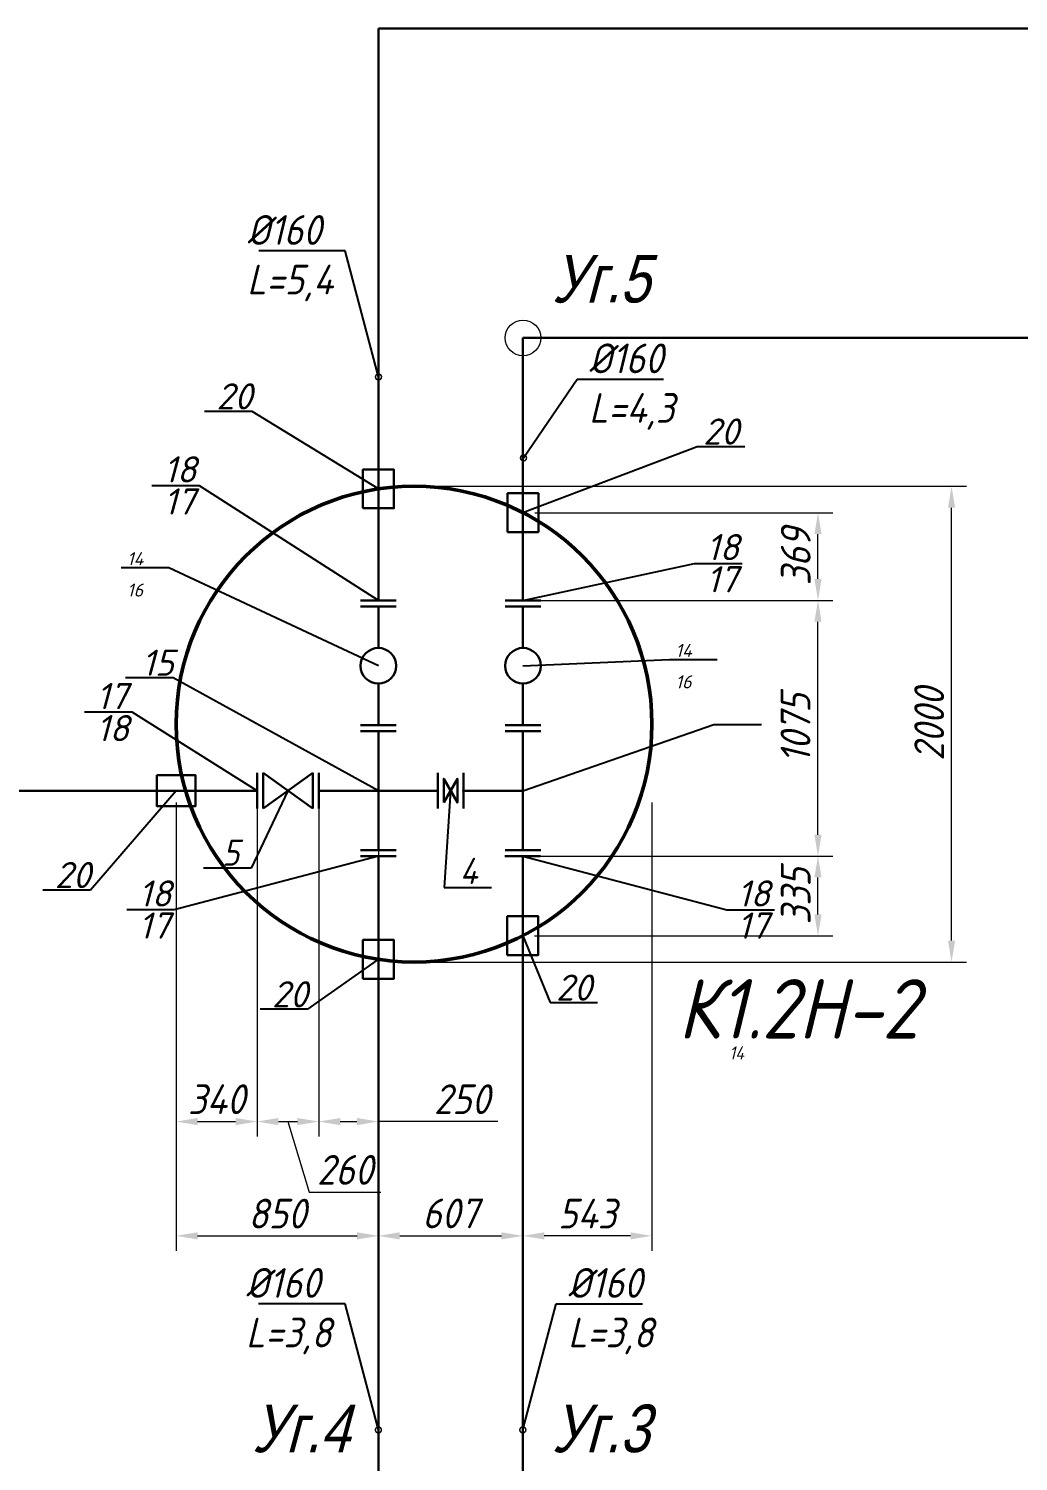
# Model space of a CAD drawing. Header units: metres. Extents: x 595374 to 595655, y 559668 to 560182.
# Drawn here: x 595423.7 to 595506.9, y 559798.3 to 559918.7 of the extents above; entities that cross this region are included whole.
import ezdxf
from ezdxf import colors
from ezdxf.entities.mleader import LeaderData, LeaderLine
from ezdxf.math import Vec2, Vec3

# ---------------------------------------------------------------- set-up
doc = ezdxf.new("R2010")
doc.units = ezdxf.units.M
doc.linetypes.add('HIDDEN', pattern=[0.375, 0.25, -0.125])
doc.layers.get('Defpoints').update_dxf_attribs({"color": 110, "lineweight": 30})
doc.layers.add('.Размер', color=7, linetype='Continuous')
doc.layers.add('Пересечения трубопроводы', color=7, linetype='Continuous')
doc.layers.add('_dy150', color=7, linetype='Continuous', lineweight=30, true_color=0xc097c6)
doc.layers.add('_Деталировка_Марка', color=7, linetype='Continuous', true_color=0x0090ba)
doc.styles.add('ISO Italic', font='isocpeui.ttf', dxfattribs={"width": 0.9})
doc.styles.add('вк', font='ARIALUNI.ttf', dxfattribs={"width": 0.8, "oblique": 15, "height": 3})
doc.dimstyles.new('ISO Italic 2.5 50', dxfattribs={"dimscale": 0, "dimtxt": 2.5, "dimasz": 1.8, "dimexe": 1.25, "dimexo": 1, "dimtad": 1, "dimdec": 0, "dimlfac": 50, "dimdsep": 46, "dimtxsty": 'ISO Italic', "dimcen": 2.2, "dimadec": 0, "dimazin": 3, "dimtfac": 1, "dimtdec": 0, "dimtmove": 0, "dimatfit": 3, "dimfxl": 1, "dimtfill": 1, "dimlwd": 9, "dimlwe": 9, "dimarcsym": 0})

# ---------------------------------------------------------------- blocks, each defined once
blk = doc.blocks.new('*D87')
at = {"layer": '.Размер', "color": 0, "lineweight": 9, "transparency": 16777216}
for p, q in [((595457.07, 559880.25), (595502.51, 559880.25)), ((595501.26, 559842.05), (595501.26, 559878.45)), ((595457.07, 559840.25), (595502.51, 559840.25))]:
    blk.add_line(p, q, dxfattribs=at)
at = {"layer": '.Размер', "color": 0, "transparency": 16777216}
for points in [[(595500.96, 559878.45), (595501.56, 559878.45), (595501.26, 559880.25)], [(595500.96, 559842.05), (595501.56, 559842.05), (595501.26, 559840.25)]]:
    blk.add_solid(points, dxfattribs=at)
at = {"layer": 'Defpoints', "color": 0, "transparency": 16777216}
for p in [(595456.07, 559880.25), (595501.26, 559880.25), (595456.07, 559840.25)]:
    blk.add_point(p, dxfattribs=at)
at = {"layer": '.Размер', "color": 0, "transparency": 16777216, "insert": (595499.38, 559860.25), "char_height": 2.5, "attachment_point": 5, "rotation": 90, "style": 'ISO Italic', "bg_fill": 3, "box_fill_scale": 1.1, "bg_fill_color": 256, "bg_fill_true_color": 13158600, "bg_fill_transparency": 0}
blk.add_mtext('2000', dxfattribs=at)
blk = doc.blocks.new('*U62')
at = {"layer": '_dy150', "flags": 128}
blk.add_lwpolyline([(-1.3, -1.63), (-1.3, 1.63), (1.3, 1.63), (1.3, -1.63)], close=True, dxfattribs=at)
at = {"layer": '_Деталировка_Марка', "linetype": 'ByBlock'}
for p, q in [((0, 0), (2.29, -5.61)), ((2.29, -5.61), (6.29, -5.61))]:
    blk.add_line(p, q, dxfattribs=at)
at = {"flags": 1}
for tag, p in [('НАИМЕНОВАНИЕ_1', (-6.97, -12.01)), ('МАРКА_1', (-6.97, -15.78))]:
    blk.add_attdef(tag, p, '', height=2.2, dxfattribs=at)
at = {"layer": '_Деталировка_Марка', "linetype": 'ByBlock', "style": 'ISO Italic'}
blk.add_attdef('ПОЗИЦИЯ_1', (2.79, -5.46), '', height=2.2, dxfattribs=at)
blk = doc.blocks.new('*U63')
at = {"layer": '_dy150', "flags": 128}
blk.add_lwpolyline([(-1.3, -1.63), (-1.3, 1.63), (1.3, 1.63), (1.3, -1.63)], close=True, dxfattribs=at)
at = {"layer": '_Деталировка_Марка', "linetype": 'ByBlock'}
for p, q in [((0, 0), (-5.95, -4.19)), ((-5.95, -4.19), (-9.95, -4.19))]:
    blk.add_line(p, q, dxfattribs=at)
at = {"flags": 1}
for tag, p in [('НАИМЕНОВАНИЕ_1', (-6.97, -12.01)), ('МАРКА_1', (-6.97, -15.78))]:
    blk.add_attdef(tag, p, '', height=2.2, dxfattribs=at)
at = {"layer": '_Деталировка_Марка', "linetype": 'ByBlock', "style": 'ISO Italic'}
blk.add_attdef('ПОЗИЦИЯ_1', (-8.95, -4.04), '', height=2.2, dxfattribs=at)
blk = doc.blocks.new('*U64')
at = {"layer": '_dy150', "flags": 128}
blk.add_lwpolyline([(-1.3, -1.63), (-1.3, 1.63), (1.3, 1.63), (1.3, -1.63)], close=True, dxfattribs=at)
at = {"layer": '_Деталировка_Марка', "linetype": 'ByBlock'}
for p, q in [((-10.62, 6.52), (-14.62, 6.52)), ((0, 0), (-10.62, 6.52))]:
    blk.add_line(p, q, dxfattribs=at)
at = {"flags": 1}
for tag, p in [('НАИМЕНОВАНИЕ_1', (-6.97, -12.01)), ('МАРКА_1', (-6.97, -15.78))]:
    blk.add_attdef(tag, p, '', height=2.2, dxfattribs=at)
at = {"layer": '_Деталировка_Марка', "linetype": 'ByBlock', "style": 'ISO Italic'}
blk.add_attdef('ПОЗИЦИЯ_1', (-13.62, 6.68), '', height=2.2, dxfattribs=at)
blk = doc.blocks.new('*U65')
at = {"layer": '_dy150', "flags": 128}
blk.add_lwpolyline([(-1.3, -1.63), (-1.3, 1.63), (1.3, 1.63), (1.3, -1.63)], close=True, dxfattribs=at)
at = {"layer": '_Деталировка_Марка', "linetype": 'ByBlock'}
for p, q in [((0, 0), (14.64, 5.56)), ((14.64, 5.56), (18.64, 5.56))]:
    blk.add_line(p, q, dxfattribs=at)
at = {"flags": 1}
for tag, p in [('НАИМЕНОВАНИЕ_1', (-6.97, -12.01)), ('МАРКА_1', (-6.97, -15.78))]:
    blk.add_attdef(tag, p, '', height=2.2, dxfattribs=at)
at = {"layer": '_Деталировка_Марка', "linetype": 'ByBlock', "style": 'ISO Italic'}
blk.add_attdef('ПОЗИЦИЯ_1', (15.14, 5.72), '', height=2.2, dxfattribs=at)
blk = doc.blocks.new('*U38')
for p in [(1.07, 0), (-1.07, 0)]:
    blk.add_point(p)
at = {"layer": '_dy150', "flags": 128}
blk.add_lwpolyline([(-0.57, 1), (0.57, -1), (0.57, 1), (-0.57, -1)], close=True, dxfattribs=at)
at = {"layer": '_Деталировка_Марка'}
for p, q in [((0, 0), (-0.55, 8.15)), ((-0.55, 8.15), (3.45, 8.15))]:
    blk.add_line(p, q, dxfattribs=at)
at = {"flags": 1}
for tag, p in [('НАИМЕНОВАНИЕ_1', (1.64, 0.67)), ('МАРКА_1', (1.64, -3.1))]:
    blk.add_attdef(tag, p, '', height=2.2, dxfattribs=at)
at = {"layer": '_Деталировка_Марка', "style": 'ISO Italic', "width": 0.9}
blk.add_attdef('ПОЗИЦИЯ_1', (0.78, 5.64), '', height=2.2, dxfattribs=at)
blk = doc.blocks.new('*U36')
for p in [(-5.5, 0), (5.5, 0), (0, -5.5)]:
    blk.add_point(p)
at = {"layer": '_dy150'}
for p, q in [((-5, 1.5), (-5, -1.5)), ((5, 1.5), (5, -1.5)), ((-5, 0), (5, 0)), ((0, 0), (0, -5)), ((1.5, -5), (-1.5, -5))]:
    blk.add_line(p, q, dxfattribs=at)
at = {"layer": '_Деталировка_Марка'}
for p, q in [((-5.56, 16.04), (-5.56, 20.04)), ((0, 0), (-5.56, 16.04))]:
    blk.add_line(p, q, dxfattribs=at)
at = {"flags": 1}
for tag, p in [('НАИМЕНОВАНИЕ_1', (6.54, 0.9)), ('МАРКА_1', (6.55, -2.18))]:
    blk.add_attdef(tag, p, '', height=2.2, dxfattribs=at)
at = {"layer": '_Деталировка_Марка', "style": 'ISO Italic', "width": 0.9}
blk.add_attdef('ПОЗИЦИЯ_1', (-8.38, 19.27), '', height=2.2, rotation=270, dxfattribs=at)
blk = doc.blocks.new('*U50')
blk.add_point((-0.5, 0))
at = {"layer": '_dy150'}
blk.add_line((0, -1.5), (0, 1.5), dxfattribs=at)
at = {"layer": '_Деталировка_Марка', "linetype": 'ByBlock'}
for p, q in [((4.51, 17.16), (4.51, 21.16)), ((0, 0), (4.51, 17.16))]:
    blk.add_line(p, q, dxfattribs=at)
at = {"flags": 1}
for tag, p in [('НАИМЕНОВАНИЕ_1', (-6.01, -7.93)), ('МАРКА_1', (-6, -11.02)), ('НАИМЕНОВАНИЕ_2', (-6.01, -13.78)), ('МАРКА_2', (-6, -16.87))]:
    blk.add_attdef(tag, p, '', height=2.2, dxfattribs=at)
at = {"layer": '_Деталировка_Марка', "linetype": 'ByBlock', "style": 'ISO Italic'}
for tag, p in [('ПОЗИЦИЯ_2', (2.04, 20.16)), ('ПОЗИЦИЯ_1', (4.74, 20.16))]:
    blk.add_attdef(tag, p, '', height=2.2, rotation=270, dxfattribs=at)
blk = doc.blocks.new('*U52')
blk.add_point((-0.5, 0))
at = {"layer": '_dy150'}
blk.add_line((0, -1.5), (0, 1.5), dxfattribs=at)
at = {"layer": '_Деталировка_Марка', "linetype": 'ByBlock'}
for p, q in [((0, 0), (9.64, -15.05)), ((9.64, -15.05), (9.64, -19.05))]:
    blk.add_line(p, q, dxfattribs=at)
at = {"flags": 1}
for tag, p in [('НАИМЕНОВАНИЕ_1', (-6.01, -7.93)), ('МАРКА_1', (-6, -11.02)), ('НАИМЕНОВАНИЕ_2', (-6.01, -13.78)), ('МАРКА_2', (-6, -16.87))]:
    blk.add_attdef(tag, p, '', height=2.2, dxfattribs=at)
at = {"layer": '_Деталировка_Марка', "linetype": 'ByBlock', "style": 'ISO Italic'}
for tag, p in [('ПОЗИЦИЯ_1', (9.42, -18.05)), ('ПОЗИЦИЯ_2', (12.11, -18.05))]:
    blk.add_attdef(tag, p, '', height=2.2, rotation=90, dxfattribs=at)
blk = doc.blocks.new('*U51')
blk.add_point((-0.5, 0))
at = {"layer": '_dy150'}
blk.add_line((0, -1.5), (0, 1.5), dxfattribs=at)
at = {"layer": '_Деталировка_Марка', "linetype": 'ByBlock'}
for p, q in [((3.1, 14.42), (3.1, 18.42)), ((0, 0), (3.1, 14.42))]:
    blk.add_line(p, q, dxfattribs=at)
at = {"flags": 1}
for tag, p in [('НАИМЕНОВАНИЕ_1', (-6.01, -7.93)), ('МАРКА_1', (-6, -11.02)), ('НАИМЕНОВАНИЕ_2', (-6.01, -13.78)), ('МАРКА_2', (-6, -16.87))]:
    blk.add_attdef(tag, p, '', height=2.2, dxfattribs=at)
at = {"layer": '_Деталировка_Марка', "linetype": 'ByBlock', "style": 'ISO Italic'}
for tag, p in [('ПОЗИЦИЯ_2', (5.58, 15.42)), ('ПОЗИЦИЯ_1', (2.88, 15.42))]:
    blk.add_attdef(tag, p, '', height=2.2, rotation=90, dxfattribs=at)
blk = doc.blocks.new('*U54')
for p in [(0, 5.5), (-5.5, 0), (5.5, 0), (0, -5.5)]:
    blk.add_point(p)
at = {"layer": '_dy150'}
for p, q in [((1.5, 5), (-1.5, 5)), ((0, 5), (0, -5)), ((-5, 1.5), (-5, -1.5)), ((5, 1.5), (5, -1.5)), ((-5, 0), (5, 0)), ((1.5, -5), (-1.5, -5))]:
    blk.add_line(p, q, dxfattribs=at)
at = {"layer": '_Деталировка_Марка', "linetype": 'ByBlock'}
for p, q in [((-17.26, 9.49), (-21.26, 9.49)), ((0, 0), (-17.26, 9.49))]:
    blk.add_line(p, q, dxfattribs=at)
at = {"flags": 1}
for tag, p in [('НАИМЕНОВАНИЕ_1', (-7.55, -12.18)), ('МАРКА_1', (-7.54, -15.27))]:
    blk.add_attdef(tag, p, '', height=2.2, dxfattribs=at)
at = {"layer": '_Деталировка_Марка', "linetype": 'ByBlock', "style": 'ISO Italic'}
blk.add_attdef('ПОЗИЦИЯ_1', (-19.89, 9.66), '', height=2.2, dxfattribs=at)
blk = doc.blocks.new('*U57')
for p in [(2.6, 0), (-2.6, 0)]:
    blk.add_point(p)
at = {"layer": '_dy150'}
for p, q in [((-2.1, -1.5), (-2.1, 1.5)), ((-2.1, -1.5), (2.1, 1.5)), ((2.1, -1.5), (-2.1, 1.5)), ((2.1, -1.5), (2.1, 1.5))]:
    blk.add_line(p, q, dxfattribs=at)
at = {"layer": '_Деталировка_Марка'}
for p, q in [((0, 0), (-3.1, -6.51)), ((-3.1, -6.51), (-7.1, -6.51))]:
    blk.add_line(p, q, dxfattribs=at)
at = {"flags": 1}
for tag, p in [('НАИМЕНОВАНИЕ_1', (5.67, 0.5)), ('МАРКА_1', (5.55, -2.18))]:
    blk.add_attdef(tag, p, '', height=2.2, dxfattribs=at)
at = {"layer": '_Деталировка_Марка', "style": 'ISO Italic', "width": 0.9}
blk.add_attdef('ПОЗИЦИЯ_1', (-5.53, -6.31), '', height=2.2, dxfattribs=at)
blk = doc.blocks.new('*D77')
at = {"layer": '.Размер', "color": 0, "lineweight": 9, "transparency": 16777216}
for p, q in [((595453.07, 559829.24), (595453.07, 559815.98)), ((595465.22, 559828.54), (595465.22, 559815.98)), ((595454.87, 559817.23), (595463.42, 559817.23))]:
    blk.add_line(p, q, dxfattribs=at)
at = {"layer": '.Размер', "color": 0, "transparency": 16777216}
for points in [[(595454.87, 559817.53), (595454.87, 559816.93), (595453.07, 559817.23)], [(595463.42, 559817.53), (595463.42, 559816.93), (595465.22, 559817.23)]]:
    blk.add_solid(points, dxfattribs=at)
at = {"layer": 'Defpoints', "color": 0, "transparency": 16777216}
for p in [(595453.07, 559830.24), (595465.22, 559829.54), (595465.22, 559817.23)]:
    blk.add_point(p, dxfattribs=at)
at = {"layer": '.Размер', "color": 0, "transparency": 16777216, "insert": (595459.14, 559819.12), "char_height": 2.5, "attachment_point": 5, "style": 'ISO Italic', "bg_fill": 3, "box_fill_scale": 1.1, "bg_fill_color": 256, "bg_fill_true_color": 13158600, "bg_fill_transparency": 0}
blk.add_mtext('607', dxfattribs=at)
blk = doc.blocks.new('*D78')
at = {"layer": '.Размер', "color": 0, "lineweight": 9, "transparency": 16777216}
for p, q in [((595476.07, 559853.66), (595476.07, 559815.98)), ((595465.22, 559828.54), (595465.22, 559815.98)), ((595474.27, 559817.23), (595467.02, 559817.23))]:
    blk.add_line(p, q, dxfattribs=at)
at = {"layer": '.Размер', "color": 0, "transparency": 16777216}
for points in [[(595467.02, 559817.53), (595467.02, 559816.93), (595465.22, 559817.23)], [(595474.27, 559817.53), (595474.27, 559816.93), (595476.07, 559817.23)]]:
    blk.add_solid(points, dxfattribs=at)
at = {"layer": 'Defpoints', "color": 0, "transparency": 16777216}
for p in [(595476.07, 559854.66), (595465.22, 559829.54), (595465.22, 559817.23)]:
    blk.add_point(p, dxfattribs=at)
at = {"layer": '.Размер', "color": 0, "transparency": 16777216, "insert": (595470.64, 559819.1), "char_height": 2.5, "attachment_point": 5, "style": 'ISO Italic', "bg_fill": 3, "box_fill_scale": 1.1, "bg_fill_color": 256, "bg_fill_true_color": 13158600, "bg_fill_transparency": 0}
blk.add_mtext('543', dxfattribs=at)
blk = doc.blocks.new('*D79')
at = {"layer": '.Размер', "color": 0, "lineweight": 9, "transparency": 16777216}
for p, q in [((595436.07, 559853.66), (595436.07, 559815.98)), ((595453.08, 559828.54), (595453.08, 559815.98)), ((595437.87, 559817.23), (595451.28, 559817.23))]:
    blk.add_line(p, q, dxfattribs=at)
at = {"layer": '.Размер', "color": 0, "transparency": 16777216}
for points in [[(595437.87, 559817.53), (595437.87, 559816.93), (595436.07, 559817.23)], [(595451.28, 559817.53), (595451.28, 559816.93), (595453.08, 559817.23)]]:
    blk.add_solid(points, dxfattribs=at)
at = {"layer": 'Defpoints', "color": 0, "transparency": 16777216}
for p in [(595436.07, 559854.66), (595453.08, 559829.54), (595453.08, 559817.23)]:
    blk.add_point(p, dxfattribs=at)
at = {"layer": '.Размер', "color": 0, "transparency": 16777216, "insert": (595444.58, 559819.1), "char_height": 2.5, "attachment_point": 5, "style": 'ISO Italic', "bg_fill": 3, "box_fill_scale": 1.1, "bg_fill_color": 256, "bg_fill_true_color": 13158600, "bg_fill_transparency": 0}
blk.add_mtext('850', dxfattribs=at)
blk = doc.blocks.new('*U56')
blk.add_point((-0.5, 0))
at = {"layer": '_dy150'}
blk.add_line((0, -1.5), (0, 1.5), dxfattribs=at)
at = {"layer": '_Деталировка_Марка', "linetype": 'ByBlock'}
for p, q in [((0, 0), (10.51, 6.59)), ((10.51, 6.59), (14.51, 6.59))]:
    blk.add_line(p, q, dxfattribs=at)
at = {"flags": 1}
for tag, p in [('НАИМЕНОВАНИЕ_1', (-6.01, -7.93)), ('МАРКА_1', (-6, -11.02)), ('НАИМЕНОВАНИЕ_2', (-6.01, -13.78)), ('МАРКА_2', (-6, -16.87))]:
    blk.add_attdef(tag, p, '', height=2.2, dxfattribs=at)
at = {"layer": '_Деталировка_Марка', "linetype": 'ByBlock', "style": 'ISO Italic'}
for tag, p in [('ПОЗИЦИЯ_2', (13.51, 9.06)), ('ПОЗИЦИЯ_1', (13.51, 6.36))]:
    blk.add_attdef(tag, p, '', height=2.2, rotation=180, dxfattribs=at)
blk = doc.blocks.new('*D88')
at = {"layer": '.Размер', "color": 0, "lineweight": 9, "transparency": 16777216}
for p, q in [((595436.07, 559853.66), (595436.07, 559825.59)), ((595442.87, 559853.66), (595442.87, 559825.59)), ((595437.87, 559826.84), (595441.07, 559826.84))]:
    blk.add_line(p, q, dxfattribs=at)
at = {"layer": '.Размер', "color": 0, "transparency": 16777216}
for points in [[(595437.87, 559827.14), (595437.87, 559826.54), (595436.07, 559826.84)], [(595441.07, 559827.14), (595441.07, 559826.54), (595442.87, 559826.84)]]:
    blk.add_solid(points, dxfattribs=at)
at = {"layer": 'Defpoints', "color": 0, "transparency": 16777216}
for p in [(595436.07, 559854.66), (595442.87, 559854.66), (595442.87, 559826.84)]:
    blk.add_point(p, dxfattribs=at)
at = {"layer": '.Размер', "color": 0, "transparency": 16777216, "insert": (595439.47, 559828.72), "char_height": 2.5, "attachment_point": 5, "style": 'ISO Italic', "bg_fill": 3, "box_fill_scale": 1.1, "bg_fill_color": 256, "bg_fill_true_color": 13158600, "bg_fill_transparency": 0}
blk.add_mtext('340', dxfattribs=at)
blk = doc.blocks.new('*D89')
at = {"layer": '.Размер', "color": 0, "lineweight": 9, "transparency": 16777216}
for p, q in [((595442.87, 559853.66), (595442.87, 559825.59)), ((595448.07, 559853.66), (595448.07, 559825.59)), ((595444.67, 559826.84), (595446.27, 559826.84)), ((595445.47, 559826.84), (595447.25, 559820.9)), ((595447.25, 559820.9), (595453.28, 559820.9))]:
    blk.add_line(p, q, dxfattribs=at)
at = {"layer": '.Размер', "color": 0, "transparency": 16777216}
for points in [[(595444.67, 559827.14), (595444.67, 559826.54), (595442.87, 559826.84)], [(595446.27, 559827.14), (595446.27, 559826.54), (595448.07, 559826.84)]]:
    blk.add_solid(points, dxfattribs=at)
at = {"layer": 'Defpoints', "color": 0, "transparency": 16777216}
for p in [(595442.87, 559854.66), (595448.07, 559854.66), (595448.07, 559826.84)]:
    blk.add_point(p, dxfattribs=at)
at = {"layer": '.Размер', "color": 0, "transparency": 16777216, "insert": (595450.27, 559822.78), "char_height": 2.5, "attachment_point": 5, "style": 'ISO Italic', "bg_fill": 3, "box_fill_scale": 1.1, "bg_fill_color": 256, "bg_fill_true_color": 13158600, "bg_fill_transparency": 0}
blk.add_mtext('260', dxfattribs=at)
blk = doc.blocks.new('*D90')
at = {"layer": '.Размер', "color": 0, "lineweight": 9, "transparency": 16777216}
for p, q in [((595448.07, 559853.66), (595448.07, 559825.59)), ((595453.07, 559853.66), (595453.07, 559825.59)), ((595449.87, 559826.84), (595451.27, 559826.84)), ((595463.12, 559826.84), (595453.07, 559826.84))]:
    blk.add_line(p, q, dxfattribs=at)
at = {"layer": '.Размер', "color": 0, "transparency": 16777216}
for points in [[(595449.87, 559827.14), (595449.87, 559826.54), (595448.07, 559826.84)], [(595451.27, 559827.14), (595451.27, 559826.54), (595453.07, 559826.84)]]:
    blk.add_solid(points, dxfattribs=at)
at = {"layer": 'Defpoints', "color": 0, "transparency": 16777216}
for p in [(595448.07, 559854.66), (595453.07, 559854.66), (595453.07, 559826.84)]:
    blk.add_point(p, dxfattribs=at)
at = {"layer": '.Размер', "color": 0, "transparency": 16777216, "insert": (595460.1, 559828.72), "char_height": 2.5, "attachment_point": 5, "style": 'ISO Italic', "bg_fill": 3, "box_fill_scale": 1.1, "bg_fill_color": 256, "bg_fill_true_color": 13158600, "bg_fill_transparency": 0}
blk.add_mtext('250', dxfattribs=at)
blk = doc.blocks.new('*D91')
at = {"layer": '.Размер', "color": 0, "lineweight": 9, "transparency": 16777216}
for p, q in [((595466.23, 559849.16), (595491.28, 559849.16)), ((595490.03, 559844.26), (595490.03, 559847.36)), ((595466.21, 559842.46), (595491.28, 559842.46))]:
    blk.add_line(p, q, dxfattribs=at)
at = {"layer": '.Размер', "color": 0, "transparency": 16777216}
for points in [[(595489.73, 559847.36), (595490.33, 559847.36), (595490.03, 559849.16)], [(595489.73, 559844.26), (595490.33, 559844.26), (595490.03, 559842.46)]]:
    blk.add_solid(points, dxfattribs=at)
at = {"layer": 'Defpoints', "color": 0, "transparency": 16777216}
for p in [(595465.23, 559849.16), (595465.21, 559842.46)]:
    blk.add_point(p, dxfattribs=at)
at = {"layer": '.Размер', "color": 0, "transparency": 16777216, "insert": (595488.16, 559845.81), "char_height": 2.5, "attachment_point": 5, "rotation": 90, "style": 'ISO Italic', "bg_fill": 3, "box_fill_scale": 1.1, "bg_fill_color": 256, "bg_fill_true_color": 13158600, "bg_fill_transparency": 0}
blk.add_mtext('335', dxfattribs=at)
at = {"layer": 'Defpoints', "color": 0, "transparency": 16777216}
blk.add_point((595490.03, 559849.16), dxfattribs=at)
blk = doc.blocks.new('*D92')
at = {"layer": '.Размер', "color": 0, "lineweight": 9, "transparency": 16777216}
for p, q in [((595466.23, 559870.66), (595491.28, 559870.66)), ((595490.03, 559850.96), (595490.03, 559868.86)), ((595466.23, 559849.16), (595491.28, 559849.16))]:
    blk.add_line(p, q, dxfattribs=at)
at = {"layer": '.Размер', "color": 0, "transparency": 16777216}
for points in [[(595489.73, 559868.86), (595490.33, 559868.86), (595490.03, 559870.66)], [(595489.73, 559850.96), (595490.33, 559850.96), (595490.03, 559849.16)]]:
    blk.add_solid(points, dxfattribs=at)
at = {"layer": 'Defpoints', "color": 0, "transparency": 16777216}
for p in [(595465.23, 559870.66), (595490.03, 559870.66), (595465.23, 559849.16)]:
    blk.add_point(p, dxfattribs=at)
at = {"layer": '.Размер', "color": 0, "transparency": 16777216, "insert": (595488.14, 559859.91), "char_height": 2.5, "attachment_point": 5, "rotation": 90, "style": 'ISO Italic', "bg_fill": 3, "box_fill_scale": 1.1, "bg_fill_color": 256, "bg_fill_true_color": 13158600, "bg_fill_transparency": 0}
blk.add_mtext('1075', dxfattribs=at)
blk = doc.blocks.new('*D93')
at = {"layer": '.Размер', "color": 0, "lineweight": 9, "transparency": 16777216}
for p, q in [((595466.23, 559878.03), (595491.28, 559878.03)), ((595490.03, 559872.46), (595490.03, 559876.23)), ((595466.23, 559870.66), (595491.28, 559870.66))]:
    blk.add_line(p, q, dxfattribs=at)
at = {"layer": '.Размер', "color": 0, "transparency": 16777216}
for points in [[(595489.73, 559876.23), (595490.33, 559876.23), (595490.03, 559878.03)], [(595489.73, 559872.46), (595490.33, 559872.46), (595490.03, 559870.66)]]:
    blk.add_solid(points, dxfattribs=at)
at = {"layer": 'Defpoints', "color": 0, "transparency": 16777216}
for p in [(595465.23, 559878.03), (595490.03, 559878.03), (595465.23, 559870.66)]:
    blk.add_point(p, dxfattribs=at)
at = {"layer": '.Размер', "color": 0, "transparency": 16777216, "insert": (595488.16, 559874.35), "char_height": 2.5, "attachment_point": 5, "rotation": 90, "style": 'ISO Italic', "bg_fill": 3, "box_fill_scale": 1.1, "bg_fill_color": 256, "bg_fill_true_color": 13158600, "bg_fill_transparency": 0}
blk.add_mtext('369', dxfattribs=at)
blk = doc.blocks.new('*U67')
at = {"layer": '_dy150', "flags": 128}
blk.add_lwpolyline([(-1.3, -1.63), (-1.3, 1.63), (1.3, 1.63), (1.3, -1.63)], close=True, dxfattribs=at)
at = {"layer": '_Деталировка_Марка', "linetype": 'ByBlock'}
for p, q in [((0, 0), (8.35, -7.2)), ((8.35, -7.2), (8.35, -11.2))]:
    blk.add_line(p, q, dxfattribs=at)
at = {"flags": 1}
for tag, p in [('НАИМЕНОВАНИЕ_1', (-6.97, -12.01)), ('МАРКА_1', (-6.97, -15.78))]:
    blk.add_attdef(tag, p, '', height=2.2, dxfattribs=at)
at = {"layer": '_Деталировка_Марка', "linetype": 'ByBlock', "style": 'ISO Italic'}
blk.add_attdef('ПОЗИЦИЯ_1', (8.19, -10.2), '', height=2.2, rotation=90, dxfattribs=at)
blk = doc.blocks.new('_DotSmall')
at = {"color": 0, "linetype": 'ByBlock', "const_width": 0.5}
blk.add_lwpolyline([(-0.0625, 0, 1), (0.0625, 0, 1)], format="xyb", close=True, dxfattribs=at)
blk = doc.blocks.new('*U59')
for p in [(-5.5, 0), (5.5, 0)]:
    blk.add_point(p)
at = {"layer": '_dy150'}
for p, q in [((-5, 1.5), (-5, -1.5)), ((5, 1.5), (5, -1.5)), ((-5, 0), (-1.5, 0)), ((1.5, 0), (5, 0))]:
    blk.add_line(p, q, dxfattribs=at)
blk.add_circle((0, 0), 1.5, dxfattribs=at)
at = {"layer": '_Деталировка_Марка', "linetype": 'ByBlock'}
for p, q in [((8.25, 17.63), (8.25, 21.63)), ((0, 0), (8.25, 17.63))]:
    blk.add_line(p, q, dxfattribs=at)
at = {"flags": 1}
for tag, p in [('НАИМЕНОВАНИЕ_1', (-8.7, -12.53)), ('МАРКА_1', (-8.69, -15.62)), ('НАИМЕНОВАНИЕ_2', (-8.7, -18.59)), ('МАРКА_2', (-8.69, -21.67))]:
    blk.add_attdef(tag, p, '', height=2.2, dxfattribs=at)
at = {"layer": '_Деталировка_Марка', "linetype": 'ByBlock', "style": 'ISO Italic'}
for tag, p in [('ПОЗИЦИЯ_2', (5.82, 21.13)), ('ПОЗИЦИЯ_1', (8.46, 21.13))]:
    blk.add_attdef(tag, p, '', height=2.2, rotation=270, dxfattribs=at)
blk = doc.blocks.new('*U60')
for p in [(-5.5, 0), (5.5, 0)]:
    blk.add_point(p)
at = {"layer": '_dy150'}
for p, q in [((-5, 1.5), (-5, -1.5)), ((5, 1.5), (5, -1.5)), ((-5, 0), (-1.5, 0)), ((1.5, 0), (5, 0))]:
    blk.add_line(p, q, dxfattribs=at)
blk.add_circle((0, 0), 1.5, dxfattribs=at)
at = {"layer": '_Деталировка_Марка', "linetype": 'ByBlock'}
for p, q in [((0, 0), (0.53, -12.32)), ((0.53, -12.32), (0.53, -16.32))]:
    blk.add_line(p, q, dxfattribs=at)
at = {"flags": 1}
for tag, p in [('НАИМЕНОВАНИЕ_1', (-8.7, -12.53)), ('МАРКА_1', (-8.69, -15.62)), ('НАИМЕНОВАНИЕ_2', (-8.7, -18.59)), ('МАРКА_2', (-8.69, -21.67))]:
    blk.add_attdef(tag, p, '', height=2.2, dxfattribs=at)
at = {"layer": '_Деталировка_Марка', "linetype": 'ByBlock', "style": 'ISO Italic'}
for tag, p in [('ПОЗИЦИЯ_2', (-1.9, -12.82)), ('ПОЗИЦИЯ_1', (0.74, -12.82))]:
    blk.add_attdef(tag, p, '', height=2.2, rotation=270, dxfattribs=at)

msp = doc.modelspace()

# ---------------------------------------------------------------- linework, layer by layer
at = {"lineweight": 18}
msp.add_circle((595465.23, 559892.724), 1.5, dxfattribs=at)
at = {"layer": '_dy150'}
for p, q in [((595453.073, 559870.657), (595453.09, 559918.724)), ((595453.09, 559918.724), (595617.131, 559918.724)), ((595465.23, 559892.724), (595643.131, 559892.724)), ((595453.073, 559767.806), (595453.073, 559849.157)), ((595465.213, 559767.806), (595465.213, 559849.157))]:
    msp.add_line(p, q, dxfattribs=at)
at = {"layer": 'Пересечения трубопроводы', "color": 7, "lineweight": 50}
msp.add_circle((595456.073, 559860.254), 20, dxfattribs=at)

# ---------------------------------------------------------------- block references
ref = msp.add_blockref('*U52', (595453.073, 559870.657), dxfattribs=dict(xscale=-1, rotation=270))
ref.add_attrib('ПОЗИЦИЯ_1', '17', (595435.019, 559877.874), dxfattribs={"layer": '_Деталировка_Марка', "linetype": 'ByBlock', "height": 2.2, "style": 'ISO Italic'})
ref.add_attrib('ПОЗИЦИЯ_2', '18', (595435.019, 559880.571), dxfattribs={"layer": '_Деталировка_Марка', "linetype": 'ByBlock', "height": 2.2, "style": 'ISO Italic'})
ref = msp.add_blockref('*U59', (595453.073, 559865.157), dxfattribs=dict(rotation=90))
ref.add_attrib('ПОЗИЦИЯ_1', '14', (595431.946, 559873.615), dxfattribs={"layer": '_Деталировка_Марка', "linetype": 'ByBlock', "height": 1.1, "style": 'ISO Italic'})
ref.add_attrib('ПОЗИЦИЯ_2', '16', (595431.946, 559870.975), dxfattribs={"layer": '_Деталировка_Марка', "linetype": 'ByBlock', "height": 1.1, "style": 'ISO Italic'})
msp.add_blockref('*U57', (595445.474, 559854.657)).add_auto_attribs({'ПОЗИЦИЯ_1': '5'})
ref = msp.add_blockref('*U50', (595453.073, 559849.157), dxfattribs=dict(xscale=-1, rotation=90))
ref.add_attrib('ПОЗИЦИЯ_1', '17', (595432.91, 559842.217), dxfattribs={"layer": '_Деталировка_Марка', "linetype": 'ByBlock', "height": 2.2, "style": 'ISO Italic'})
ref.add_attrib('ПОЗИЦИЯ_2', '18', (595432.91, 559844.915), dxfattribs={"layer": '_Деталировка_Марка', "linetype": 'ByBlock', "height": 2.2, "style": 'ISO Italic'})
at = {"layer": '_Деталировка_Марка'}
for name, p in [('*U64', (595453.077, 559880.028)), ('*U63', (595453.074, 559840.48))]:
    msp.add_blockref(name, p, dxfattribs=at).add_auto_attribs({'ПОЗИЦИЯ_1': '20'})

# ---------------------------------------------------------------- texts
for s, insert, char_height, width, attachment_point, rotation, style in [('Уг.5', (595475.857, 559899.703), 4, 10.16628, 3, 0.02626, 'вк'), ('К1.2Н-2', (595478.267, 559838.822), 5, 41.4796, 1, 359.97374, 'ISO Italic'), ('Уг.4', (595442.447, 559803.043), 4, 10.16628, 1, 359.97374, 'вк'), ('Уг.3', (595475.84, 559803.043), 4, 10.16628, 3, 0.02626, 'вк')]:
    msp.add_mtext(s, dxfattribs=dict(at, insert=insert, char_height=char_height, width=width, attachment_point=attachment_point, rotation=rotation, style=style))

# ---------------------------------------------------------------- leaders
at = {"ltscale": 0.5}
ml = msp.add_multileader_mtext('Standard', dxfattribs=at)
ml.set_content('%%C160\\PL=5,4', color=256, style='ISO Italic')
ml.set_leader_properties(color=256, lineweight=-1)
ml.set_arrow_properties(name='DOTSMALL')
ml.build(insert=Vec2(0, 0))
ml.multileader.update_dxf_attribs({"text_left_attachment_type": 6, "text_right_attachment_type": 6, "dogleg_length": 1, "arrow_head_size": 1, "scale": 0.5})
ctx = ml.context
ctx.base_point, ctx.scale, ctx.char_height, ctx.arrow_head_size, ctx.landing_gap_size, ctx.plane_origin = Vec3(595441.54, 559900.048), 0.5, 2.5, 1, 0.5, Vec3(595445.288, 559913.049)
ctx.left_attachment, ctx.right_attachment = 6, 6
notes = []
notes.append((ctx, [(1, (1, 1, 0), (595450.278, 559900.048), (-1, 0), 0.5, [(0, [(595453.082, 559889.441)], 0, [])])]))
ctx.mtext.insert, ctx.mtext.width, ctx.mtext.flow_direction = Vec3(595442.04, 559903.048), 12.40142, 5
ml = msp.add_multileader_mtext('Standard', dxfattribs=at)
ml.set_content('%%C160\\PL=4,3', color=256, style='ISO Italic')
ml.set_leader_properties(color=256, lineweight=-1)
ml.set_arrow_properties(name='DOTSMALL')
ml.build(insert=Vec2(0, 0))
ml.multileader.update_dxf_attribs({"text_left_attachment_type": 6, "text_right_attachment_type": 6, "dogleg_length": 1, "arrow_head_size": 1, "scale": 0.5})
ctx = ml.context
ctx.base_point, ctx.scale, ctx.char_height, ctx.arrow_head_size, ctx.landing_gap_size, ctx.plane_origin = Vec3(595470.282, 559889.254), 0.5, 2.5, 1, 0.5, Vec3(595457.479, 559906.247)
ctx.left_attachment, ctx.right_attachment = 6, 6
notes.append((ctx, [(0, (1, 1, 0), (595469.782, 559889.254), (1, 0), 0.5, [(0, [(595465.273, 559882.638)], 0, [])])]))
ctx.mtext.insert, ctx.mtext.width, ctx.mtext.flow_direction = Vec3(595470.782, 559892.254), 12.40142, 5
ml = msp.add_multileader_mtext('Standard', dxfattribs=at)
ml.set_content('%%C160\\PL=3,8', color=256, style='ISO Italic')
ml.set_leader_properties(color=256, lineweight=-1)
ml.set_arrow_properties(name='DOTSMALL')
ml.build(insert=Vec2(0, 0))
ml.multileader.update_dxf_attribs({"text_left_attachment_type": 6, "text_right_attachment_type": 6, "dogleg_length": 1, "arrow_head_size": 1, "scale": 0.5})
ctx = ml.context
ctx.base_point, ctx.scale, ctx.char_height, ctx.arrow_head_size, ctx.landing_gap_size, ctx.plane_origin = Vec3(595441.445, 559811.523), 0.5, 2.5, 1, 0.5, Vec3(595445.28, 559824.524)
ctx.left_attachment, ctx.right_attachment = 6, 6
notes.append((ctx, [(1, (1, 1, 0), (595450.269, 559811.523), (-1, 0), 0.5, [(0, [(595453.073, 559800.916)], 0, [])])]))
ctx.mtext.insert, ctx.mtext.width, ctx.mtext.flow_direction = Vec3(595441.945, 559814.523), 12.40142, 5
ml = msp.add_multileader_mtext('Standard', dxfattribs=at)
ml.set_content('%%C160\\PL=3,8', color=256, style='ISO Italic')
ml.set_leader_properties(color=256, lineweight=-1)
ml.set_arrow_properties(name='DOTSMALL')
ml.build(insert=Vec2(0, 0))
ml.multileader.update_dxf_attribs({"text_left_attachment_type": 6, "text_right_attachment_type": 6, "dogleg_length": 1, "arrow_head_size": 1, "scale": 0.5})
ctx = ml.context
ctx.base_point, ctx.scale, ctx.char_height, ctx.arrow_head_size, ctx.landing_gap_size, ctx.plane_origin = Vec3(595468.52, 559811.523), 0.5, 2.5, 1, 0.5, Vec3(595473.01, 559824.524)
ctx.left_attachment, ctx.right_attachment = 6, 6
notes.append((ctx, [(1, (1, 1, 0), (595468.02, 559811.523), (1, 0), 0.5, [(0, [(595465.216, 559800.916)], 0, [])])]))
ctx.mtext.insert, ctx.mtext.width, ctx.mtext.flow_direction = Vec3(595469.02, 559814.523), 12.40142, 5
for ctx, leaders in notes:
    for number, flags, end, landing, length, lines in leaders:
        leader = LeaderData()
        leader.index, (leader.has_last_leader_line, leader.has_dogleg_vector, leader.attachment_direction) = number, flags
        leader.last_leader_point, leader.dogleg_vector, leader.dogleg_length = Vec3(end), Vec3(landing), length
        for number, points, colour, breaks in lines:
            line = LeaderLine()
            line.index, line.vertices, line.color, line.breaks = number, Vec3.list(points), colors.encode_raw_color(colour), breaks
            leader.lines.append(line)
        ctx.leaders.append(leader)

# ---------------------------------------------------------------- next in the draw order: dimensions: what is measured, and where the dimension line sits
at = {"layer": '.Размер'}
dim = msp.add_linear_dim(base=(595501.257, 559880.254), p1=(595456.073, 559840.254), p2=(595456.073, 559880.254), angle=90, dimstyle='ISO Italic 2.5 50', override={"dimscale": 1}, dxfattribs=at)
dim.commit()
dim.dimension.update_dxf_attribs({"geometry": '*D87', "text_midpoint": (595499.382, 559860.254)})
dim = msp.add_linear_dim(base=(595465.216, 559817.23), p1=(595453.073, 559830.245), p2=(595465.216, 559829.544), dimstyle='ISO Italic 2.5 50', override={"dimscale": 1}, dxfattribs=at)
dim.commit()
dim.dimension.update_dxf_attribs({"geometry": '*D77', "text_midpoint": (595459.145, 559819.121)})

# ---------------------------------------------------------------- next in the draw order: linework, layer by layer
at = {"linetype": 'HIDDEN', "ltscale": 50}
msp.add_spline([(595521.919, 559718.025), (595501.189, 559761.413), (595518.757, 559793.191), (595578.834, 559846.712), (595617.131, 559918.724)], degree=3, dxfattribs=at)
at = {"layer": '_dy150'}
msp.add_line((595465.23, 559870.657), (595465.23, 559892.724), dxfattribs=at)

# ---------------------------------------------------------------- next in the draw order: block references
ref = msp.add_blockref('*U51', (595465.23, 559870.657), dxfattribs=dict(xscale=-1, rotation=270))
ref.add_attrib('ПОЗИЦИЯ_1', '17', (595480.646, 559871.335), dxfattribs={"layer": '_Деталировка_Марка', "linetype": 'ByBlock', "height": 2.2, "style": 'ISO Italic'})
ref.add_attrib('ПОЗИЦИЯ_2', '18', (595480.646, 559874.033), dxfattribs={"layer": '_Деталировка_Марка', "linetype": 'ByBlock', "height": 2.2, "style": 'ISO Italic'})
msp.add_blockref('*U54', (595453.073, 559854.657)).add_auto_attribs({'ПОЗИЦИЯ_1': '15'})
ref = msp.add_blockref('*U50', (595465.213, 559849.157), dxfattribs=dict(rotation=270))
ref.add_attrib('ПОЗИЦИЯ_1', '17', (595483.242, 559842.217), dxfattribs={"layer": '_Деталировка_Марка', "linetype": 'ByBlock', "height": 2.2, "style": 'ISO Italic'})
ref.add_attrib('ПОЗИЦИЯ_2', '18', (595483.242, 559844.915), dxfattribs={"layer": '_Деталировка_Марка', "linetype": 'ByBlock', "height": 2.2, "style": 'ISO Italic'})
at = {"layer": '_Деталировка_Марка'}
for name, p in [('*U65', (595465.23, 559878.035)), ('*U62', (595465.213, 559842.465))]:
    msp.add_blockref(name, p, dxfattribs=at).add_auto_attribs({'ПОЗИЦИЯ_1': '20'})
ref = msp.add_blockref('*U36', (595465.23, 559854.657), dxfattribs=dict(at, rotation=270))
ref.add_attrib('ПОЗИЦИЯ_1', '14', (595482.581, 559832.063), dxfattribs={"height": 1.1, "style": 'ISO Italic', "width": 0.9})
ref = msp.add_blockref('*U38', (595459.143, 559854.657), dxfattribs=dict(at, xscale=-1, rotation=180))
ref.add_attrib('ПОЗИЦИЯ_1', '4', (595459.921, 559846.815), dxfattribs={"height": 2.2, "style": 'ISO Italic', "width": 0.9})

# ---------------------------------------------------------------- next in the draw order: dimensions: what is measured, and where the dimension line sits
at = {"layer": '.Размер'}
dim = msp.add_linear_dim(base=(595453.077, 559817.23), p1=(595436.073, 559854.657), p2=(595453.077, 559829.544), angle=180, dimstyle='ISO Italic 2.5 50', override={"dimscale": 1}, dxfattribs=at)
dim.commit()
dim.dimension.update_dxf_attribs({"geometry": '*D79', "text_midpoint": (595444.575, 559819.105)})
dim = msp.add_linear_dim(base=(595465.216, 559817.23), p1=(595476.073, 559854.657), p2=(595465.216, 559829.544), dimstyle='ISO Italic 2.5 50', override={"dimscale": 1}, dxfattribs=at)
dim.commit()
dim.dimension.update_dxf_attribs({"geometry": '*D78', "text_midpoint": (595470.645, 559819.105)})

# ---------------------------------------------------------------- next in the draw order: block references
ref = msp.add_blockref('*U56', (595442.874, 559854.657), dxfattribs=dict(xscale=-1))
ref.add_attrib('ПОЗИЦИЯ_1', '18', (595429.359, 559858.817), dxfattribs={"layer": '_Деталировка_Марка', "linetype": 'ByBlock', "height": 2.2, "style": 'ISO Italic'})
ref.add_attrib('ПОЗИЦИЯ_2', '17', (595429.359, 559861.514), dxfattribs={"layer": '_Деталировка_Марка', "linetype": 'ByBlock', "height": 2.2, "style": 'ISO Italic'})

# ---------------------------------------------------------------- next in the draw order: dimensions: what is measured, and where the dimension line sits
dim = msp.add_linear_dim(base=(595490.033, 559849.157), p1=(595465.213, 559842.465), p2=(595465.23, 559849.157), angle=90, dimstyle='ISO Italic 2.5 50', override={"dimscale": 1}, dxfattribs=at)
dim.commit()
dim.dimension.update_dxf_attribs({"geometry": '*D91', "text_midpoint": (595488.158, 559845.811)})

# ---------------------------------------------------------------- next in the draw order: dimensions: what is measured, and where the dimension line sits
dim = msp.add_linear_dim(base=(595490.033, 559870.657), p1=(595465.23, 559849.157), p2=(595465.23, 559870.657), angle=90, dimstyle='ISO Italic 2.5 50', override={"dimscale": 1, "dimtmove": 1}, dxfattribs=at)
dim.commit()
dim.dimension.update_dxf_attribs({"geometry": '*D92', "text_midpoint": (595488.142, 559859.907)})
dim = msp.add_linear_dim(base=(595442.874, 559826.841), p1=(595436.073, 559854.657), p2=(595442.874, 559854.657), dimstyle='ISO Italic 2.5 50', override={"dimscale": 1}, dxfattribs=at)
dim.commit()
dim.dimension.update_dxf_attribs({"geometry": '*D88', "text_midpoint": (595439.474, 559828.716)})

# ---------------------------------------------------------------- next in the draw order: block references
at = {"layer": '_Деталировка_Марка', "rotation": 270}
msp.add_blockref('*U67', (595436.073, 559854.657), dxfattribs=at).add_auto_attribs({'ПОЗИЦИЯ_1': '20'})

# ---------------------------------------------------------------- next in the draw order: dimensions: what is measured, and where the dimension line sits
at = {"layer": '.Размер'}
dim = msp.add_linear_dim(base=(595490.033, 559878.035), p1=(595465.23, 559870.657), p2=(595465.23, 559878.035), angle=90, dimstyle='ISO Italic 2.5 50', override={"dimscale": 1, "dimtmove": 1}, dxfattribs=at)
dim.commit()
dim.dimension.update_dxf_attribs({"geometry": '*D93', "text_midpoint": (595488.158, 559874.346)})
dim = msp.add_linear_dim(base=(595448.073, 559826.841), p1=(595442.874, 559854.657), p2=(595448.073, 559854.657), dimstyle='ISO Italic 2.5 50', override={"dimscale": 1, "dimtmove": 1}, dxfattribs=at)
dim.commit()
dim.dimension.update_dxf_attribs({"geometry": '*D89', "text_midpoint": (595447.88, 559822.778)})

# ---------------------------------------------------------------- next in the draw order: linework, layer by layer
at = {"layer": '_dy150'}
msp.add_line((595442.874, 559854.657), (595406.96, 559854.657), dxfattribs=at)

# ---------------------------------------------------------------- next in the draw order: block references
ref = msp.add_blockref('*U60', (595465.23, 559865.157), dxfattribs=dict(rotation=90))
ref.add_attrib('ПОЗИЦИЯ_1', '14', (595478.054, 559865.9), dxfattribs={"layer": '_Деталировка_Марка', "linetype": 'ByBlock', "height": 1.1, "style": 'ISO Italic'})
ref.add_attrib('ПОЗИЦИЯ_2', '16', (595478.054, 559863.259), dxfattribs={"layer": '_Деталировка_Марка', "linetype": 'ByBlock', "height": 1.1, "style": 'ISO Italic'})

# ---------------------------------------------------------------- next in the draw order: dimensions: what is measured, and where the dimension line sits
at = {"layer": '.Размер'}
dim = msp.add_linear_dim(base=(595453.074, 559826.841), p1=(595448.073, 559854.657), p2=(595453.074, 559854.657), dimstyle='ISO Italic 2.5 50', override={"dimscale": 1, "dimtmove": 1}, dxfattribs=at)
dim.commit()
dim.dimension.update_dxf_attribs({"geometry": '*D90', "text_midpoint": (595460.104, 559827.289), "dimtype": 160})

doc.saveas('drawing.dxf')
